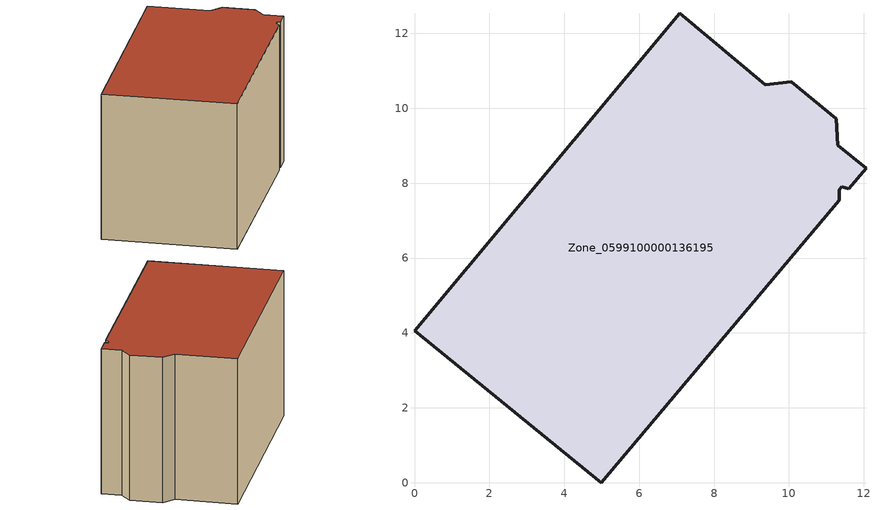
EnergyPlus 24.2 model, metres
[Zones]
Zone_0599100000136195
 floor ground (C_G): 11.35,7.83 11.34,7.55 4.99,0 0,4.06 7.08,12.54 9.37,10.63 10.06,10.71 11.26,9.72 11.3,9.02 12.06,8.4 11.6,7.85 11.41,7.91 z0
 wall outside (C_F): 11.35,7.83 11.41,7.91 11.6,7.85 12.06,8.4 11.3,9.02 11.26,9.72 10.06,10.71 9.37,10.63 7.08,12.54 0,4.06 4.99,0 11.34,7.55 11.35,7.83 z0:7.3
 roof outside (C_R): 11.34,7.55 11.35,7.83 11.41,7.91 11.6,7.85 12.06,8.4 11.3,9.02 11.26,9.72 10.06,10.71 9.37,10.63 7.08,12.54 0,4.06 4.99,0 z7.3
[BUILDING]
Pand.0599100000136195: North Axis=0; Terrain=City; Loads Convergence Tolerance Value=0.04; Temperature Convergence Tolerance Value=0.4; Solar Distribution=FullExterior; Maximum Number of Warmup Days=25; Minimum Number of Warmup Days=1
[Site:Location]
Rotterdam.The.Hague.AP_ZH_NLD Design_Conditions: Latitude=51.96; Longitude=4.45; Time Zone=1; Elevation=-4.5
[SITE:GROUNDTEMPERATURE:BUILDINGSURFACE]
18, 18, 18, 18, 18, 18, 18, 18, 18, 18, 18, 18
[MATERIAL] Thermal Absorptance=0.9; Solar Absorptance=0.7; Visible Absorptance=0.7
Name | Roughness | Thickness | Conductivity | Density | Specific Heat
G.TC.1946 | MediumSmooth | 0.15 | 1 | 540 | 1210
F.TC.1946 | Rough | 0.3 | 0.857143 | 1920 | 840
R.TC.1946 | MediumRough | 0.2 | 0.909091 | 1500 | 1000
[CONSTRUCTION]
C_G: G.TC.1946
C_F: F.TC.1946
C_R: R.TC.1946
[ZONE]
Zone_0599100000136195: Type=1; Multiplier=1; Ceiling Height=Autocalculate; Volume=Autocalculate; Floor Area=autocalculate; Part of Total Floor Area=Yes
[ZONEINFILTRATION:DESIGNFLOWRATE]
Infil_Zone_0599100000136195: Zone or ZoneList or Space or SpaceList=Zone_0599100000136195; Schedule=AlwaysOn; Design Flow Rate Calculation Method=Flow/Area; Flow Rate per Floor Area=0.003; Constant Term Coefficient=1; Temperature Term Coefficient=0; Velocity Term Coefficient=0; Velocity Squared Term Coefficient=0
[HVACTEMPLATE:ZONE:IDEALLOADSAIRSYSTEM]
Zone_0599100000136195: Maximum Heating Supply Air Temperature=50; Minimum Cooling Supply Air Temperature=13; Maximum Heating Supply Air Humidity Ratio=0.0156; Minimum Cooling Supply Air Humidity Ratio=0.0077; Heating Limit=NoLimit; Cooling Limit=NoLimit; Dehumidification Control Type=ConstantSensibleHeatRatio; Cooling Sensible Heat Ratio=0.7; Dehumidification Setpoint=60; Humidification Control Type=None; Humidification Setpoint=30; Outdoor Air Method=None; Outdoor Air Flow Rate per Person=0.00944; Outdoor Air Flow Rate per Zone Floor Area=0; Outdoor Air Flow Rate per Zone=0; Demand Controlled Ventilation Type=None; Outdoor Air Economizer Type=NoEconomizer; Heat Recovery Type=None; Sensible Heat Recovery Effectiveness=0.7; Latent Heat Recovery Effectiveness=0.65
[ZONECONTROL:THERMOSTAT]
ThermostatControl_Zone_0599100000136195: Zone or ZoneList=Zone_0599100000136195; Control Type Schedule=DualSetpointControlType; Control 1=Thermostat_Zone_0599100000136195; Temperature Difference Between Cutout And Setpoint=0
[THERMOSTATSETPOINT:DUALSETPOINT]
Thermostat_Zone_0599100000136195: Heating Setpoint Temperature Schedule=HeatingSetpoint_Zone_0599100000136195; Cooling Setpoint Temperature Schedule=CoolingSetpoint_Zone_0599100000136195
[SCHEDULE:COMPACT]
HeatingSetpoint_Zone_0599100000136195: Through: 12/31, For: AllDays, Until: 24:00, 21
CoolingSetpoint_Zone_0599100000136195: Through: 12/31, For: AllDays, Until: 24:00, 24
DualSetpointControlType: Through: 12/31, For: AllDays, Until: 24:00, 4
AlwaysOn: Through: 12/31, For: AllDays, Until: 24:00, 1
